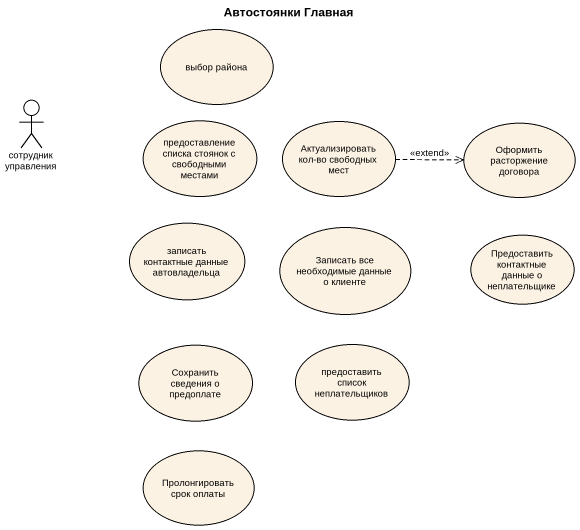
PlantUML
@startuml
title Автостоянки Главная
usecase "выбор района" as выбор_района
actor "сотрудник управления" as сотрудник_управления
usecase "предоставление списка стоянок с свободными местами" as предоставление_списка
usecase "Актуализировать кол-во свободных мест" as Актуализировать_кол_во
usecase "Оформить расторжение договора" as Оформить_расторжение
usecase "записать контактные данные автовладельца" as записать_контактные_данные
usecase "Записать все необходимые данные о клиенте" as Записать_все_необходимые
usecase "Предоставить контактные данные о неплательщике" as Предоставить_контактные
usecase "предоставить список неплательщиков" as предоставить_список
usecase "Сохранить сведения о предоплате" as Сохранить_сведения_о
usecase "Пролонгировать срок оплаты" as Пролонгировать_срок_оплаты
Актуализировать_кол_во .right.> Оформить_расторжение : <<extend>>
@enduml
